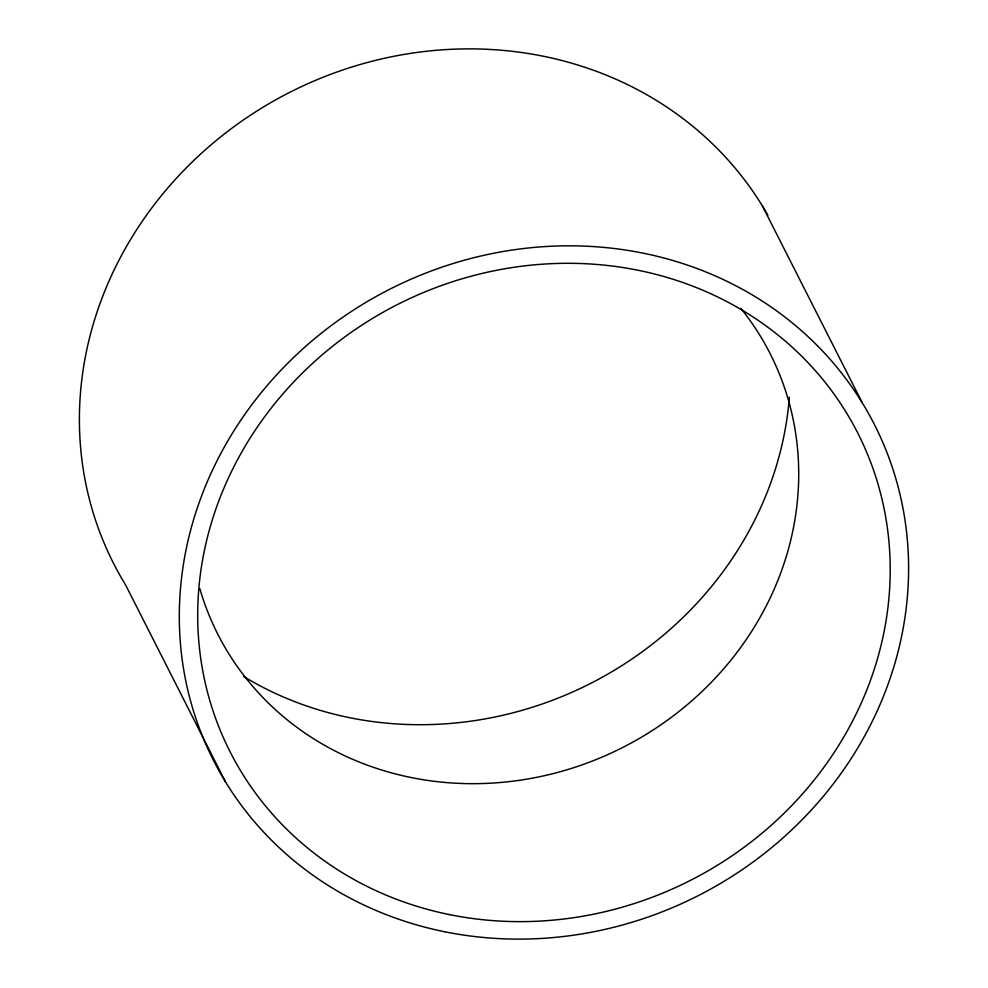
<?xml version="1.0" encoding="UTF-8"?>
<svg xmlns="http://www.w3.org/2000/svg" width="988" height="988" viewBox="0 0 988 988"><rect width="100%" height="100%" fill="white"/><g stroke="black" fill="none" stroke-linecap="round" stroke-linejoin="round"><path stroke-width="1.48" d="M762.464 206.06L862.363 402.981M225.536 781.94L125.637 585.019A370.685 340.193 -26.9 0 1 271.342 102.307A370.685 340.193 -26.9 0 1 767.874 215.248M789.363 397.09A351.987 323.039 -26.9 0 1 591.454 682.98A351.987 323.039 -26.9 0 1 243.604 676.484M740.839 308.33A309.75 284.272 -26.9 0 1 625.12 746.236A309.75 284.272 -26.9 0 1 199.786 588.515M444.464 931.709A370.685 340.193 -26.9 0 0 897.512 484.577A370.685 340.193 -26.9 0 0 289.879 361.114A370.685 340.193 -26.9 0 0 444.464 931.709M449.478 914.604A351.987 323.039 -26.9 0 0 879.678 490.011A351.987 323.039 -26.9 0 0 302.699 372.772A351.987 323.039 -26.9 0 0 449.478 914.604"/></g></svg>
